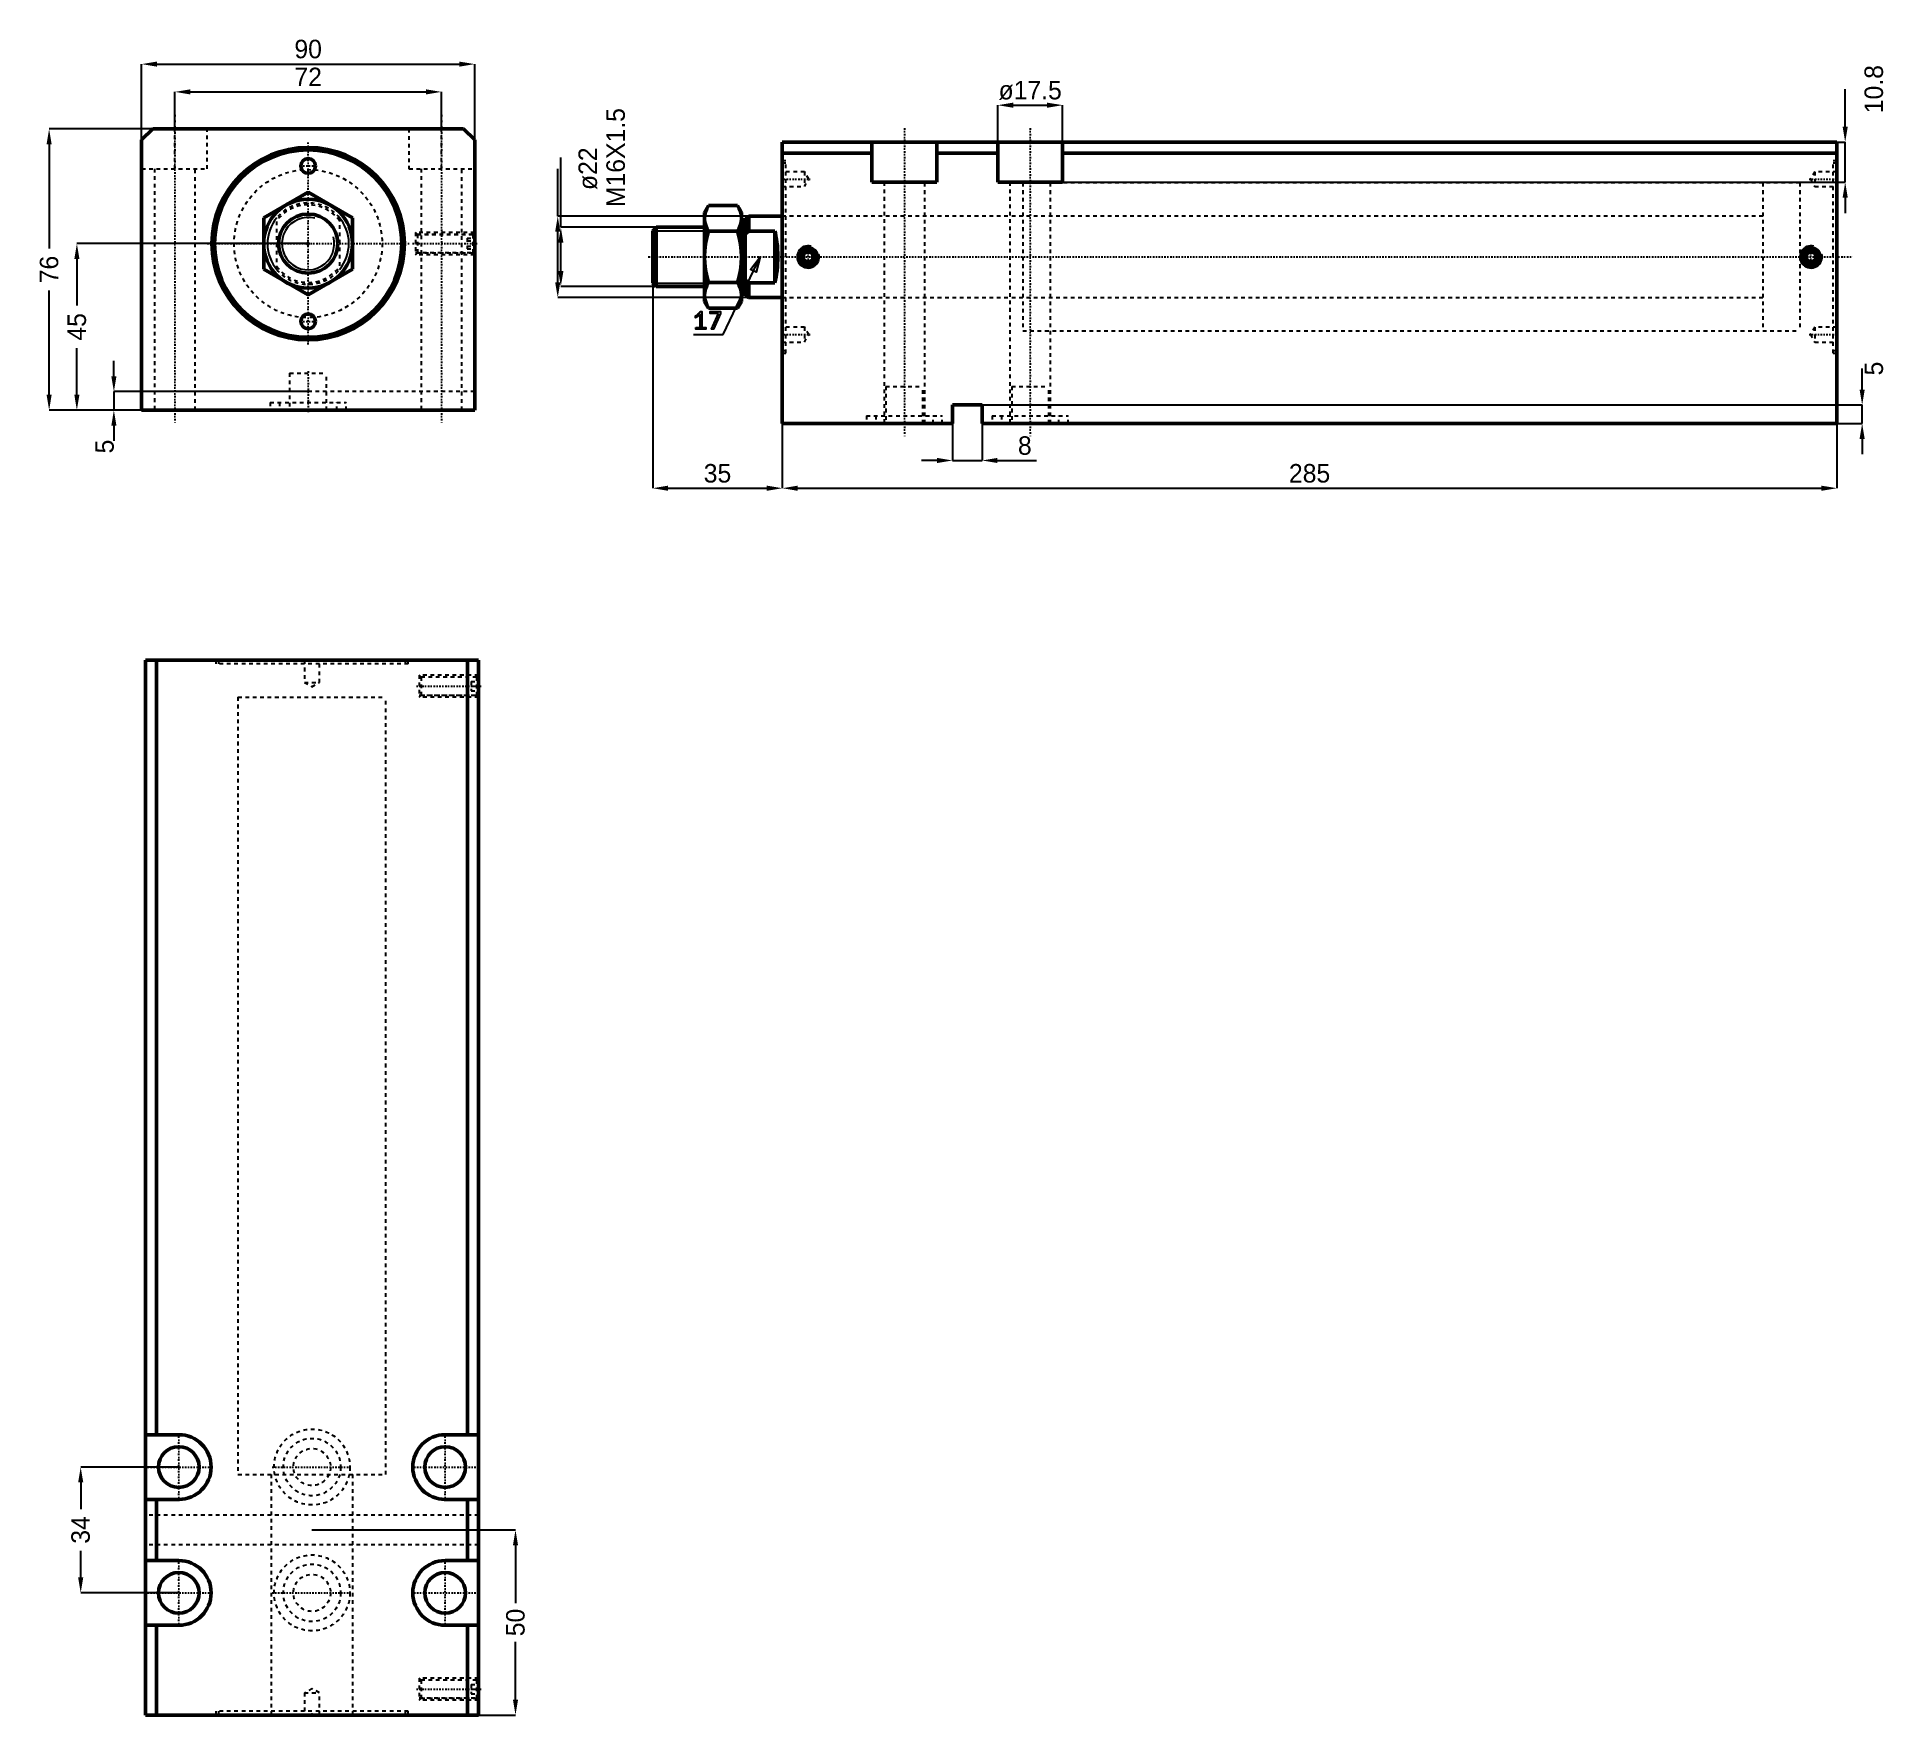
# Model space of a CAD drawing. Header units: millimetres. Extents: x -73 to 426, y -398 to 56.
import ezdxf

# ---------------------------------------------------------------- set-up
doc = ezdxf.new("R2010")
doc.units = ezdxf.units.MM
doc.linetypes.add('Center', pattern=[1.5, 0.45, -0.5, 0.05, -0.5])
doc.linetypes.add('Dashed', pattern=[2, 1, -1])
for name, color, linetype, lineweight in [('2d ConnectionPoints', 7, 'Continuous', 50), ('AM_0', 7, 'Continuous', 50), ('AM_5', 3, 'Continuous', 25), ('AM_7', 7, 'Center', 25), ('AM_9', 6, 'Dashed', 25)]:
    doc.layers.add(name, color=color, linetype=linetype, lineweight=lineweight)
doc.dimstyles.new('ISO-25', dxfattribs={"dimtxt": 2.5, "dimasz": 2.5, "dimexe": 1.25, "dimexo": 0.625, "dimtad": 1, "dimtxsty": 'Standard', "dimcen": 2.5, "dimadec": 0, "dimazin": 0, "dimtfac": 1, "dimtmove": 0, "dimatfit": 3, "dimfxl": 0, "dimarcsym": 0})

# ---------------------------------------------------------------- blocks, each defined once
blk = doc.blocks.new('1_JECX_MF_EXLA_40_200_0_rod__0_in_JECX_MF_160_EXLA_40_200_0__0')
at = {"layer": 'AM_0'}
for p, q in [((-12, 6.93), (0, 13.86)), ((0, 13.86), (12, 6.93)), ((-12, -6.93), (-12, 6.93)), ((12, 6.93), (12, -6.93)), ((0, -13.86), (-12, -6.93)), ((12, -6.93), (0, -13.86))]:
    blk.add_line(p, q, dxfattribs=at)
for radius in [12, 8]:
    blk.add_circle((0, 0), radius, dxfattribs=at)
at = {"layer": 'AM_5'}
blk.add_arc((0, 0), 7.08, 75, 15, dxfattribs=at)
at = {"layer": 'AM_9'}
for p, q in [((-8.5, -6.98), (-8.5, 6.98)), ((8.5, 6.98), (8.5, -6.98))]:
    blk.add_line(p, q, dxfattribs=at)
for points in [[(-8.5, 6.98), (-9.08, 6.21), (-9.58, 5.4), (-10.02, 4.54), (-10.38, 3.65), (-10.65, 2.74), (-10.85, 1.8), (-10.97, 0.84), (-11, -0.12), (-10.95, -1.07), (-10.81, -2.02), (-10.59, -2.96), (-10.3, -3.87), (-9.92, -4.75), (-9.47, -5.6), (-8.94, -6.4), (-8.5, -6.98)], [(8.5, -6.98), (9.08, -6.21), (9.58, -5.4), (10.02, -4.54), (10.38, -3.65), (10.65, -2.74), (10.85, -1.8), (10.97, -0.84), (11, 0.12), (10.95, 1.07), (10.81, 2.02), (10.59, 2.96), (10.3, 3.87), (9.92, 4.75), (9.47, 5.6), (8.94, 6.4), (8.5, 6.98)]]:
    blk.add_lwpolyline(points, dxfattribs=at)
for radius, start, end in [(11, 39.4006, 140.5994), (10.5, 35.9506, 144.0494), (10.5, 215.9506, 324.0494), (11, 219.4006, 320.5994)]:
    blk.add_arc((0, 0), radius, start, end, dxfattribs=at)
blk = doc.blocks.new('2_JECX_MF_EXLA_40_200_0_body__0_in_JECX_MF_160_EXLA_40_200_0__0')
at = {"layer": 'AM_0'}
for p, q in [((-42, 31), (-45, 28)), ((42, 31), (-42, 31)), ((45, 28), (42, 31)), ((-45, 28), (-45, -45)), ((45, -45), (45, 28)), ((-45, -45), (45, -45))]:
    blk.add_line(p, q, dxfattribs=at)
for centre, radius in [((0, 0), 26), ((0, 0), 25.3), ((0, 21), 2), ((0, -21), 2)]:
    blk.add_circle(centre, radius, dxfattribs=at)
at = {"layer": 'AM_5', "linetype": 'Dashed'}
for p, q in [((45, 3), (29, 3)), ((45, -3), (29, -3))]:
    blk.add_line(p, q, dxfattribs=at)
at = {"layer": 'AM_7'}
for p, q in [((-36, 34.8), (-36, -48.8)), ((36, 34.8), (36, -48.8)), ((0, -27.3), (0, 27.3)), ((-2.1, 21), (2.1, 21)), ((-27.3, 0), (27.3, 0)), ((28.2, 0), (45.8, 0)), ((-2.1, -21), (2.1, -21)), ((0, -34.5), (0, -45.5))]:
    blk.add_line(p, q, dxfattribs=at)
at = {"layer": 'AM_9'}
for p, q in [((-36, 20.2), (-36, 31)), ((-27.25, 20.2), (-27.25, 31)), ((27.25, 31), (27.25, 20.2)), ((36, 20.2), (36, 31)), ((-45, 20.2), (-27.25, 20.2)), ((-41.5, 20.2), (-41.5, -45)), ((-30.5, -45), (-30.5, 20.2)), ((27.25, 20.2), (45, 20.2)), ((30.5, 20.2), (30.5, -45)), ((41.5, -45), (41.5, 20.2)), ((29.54, 2.46), (29, 3)), ((29, 3), (29, -3)), ((44.5, 2.4), (29, 2.4)), ((44.46, 2.46), (29.54, 2.46)), ((29.54, 2.46), (29.54, -2.46)), ((43, 1.44), (45, 1.44)), ((43, 1.44), (43, -1.44)), ((43, 0.72), (45, 0.72)), ((45, 3), (44.46, 2.46)), ((44.46, 2.46), (44.46, -2.46)), ((45, 1.9), (44.5, 2.4)), ((44.5, 2.4), (44.5, -2.4)), ((29, -2.4), (44.5, -2.4)), ((29, -3), (29.54, -2.46)), ((29.54, -2.46), (44.46, -2.46)), ((43, -0.72), (45, -0.72)), ((43, -1.44), (45, -1.44)), ((44.46, -2.46), (45, -3)), ((44.5, -2.4), (45, -1.9)), ((-5, -35), (5, -35)), ((-5, -35), (-5, -45)), ((5, -45), (5, -35)), ((45, -40), (-45, -40)), ((-10.25, -42.9), (10.25, -42.9)), ((-10.25, -42.9), (-10.25, -45)), ((-7.75, -42.9), (-7.75, -45)), ((7.75, -45), (7.75, -42.9)), ((10.25, -45), (10.25, -42.9))]:
    blk.add_line(p, q, dxfattribs=at)
blk.add_circle((0, 0), 20, dxfattribs=at)
blk = doc.blocks.new('*D3')
at = {"layer": 'AM_5', "color": 0, "lineweight": -2}
for p, q in [((-45, 28), (-45, 48.5)), ((-40.83, 48.5), (40.83, 48.5)), ((45, 28), (45, 48.5))]:
    blk.add_line(p, q, dxfattribs=at)
at = {"layer": 'AM_5', "color": 0}
for points in [[(-40.83, 49.19), (-40.83, 47.81), (-45, 48.5)], [(40.83, 47.81), (40.83, 49.19), (45, 48.5)]]:
    blk.add_solid(points, dxfattribs=at)
at = {"layer": 'Defpoints', "color": 0}
for p in [(45, 48.5), (-45, 28), (45, 28)]:
    blk.add_point(p, dxfattribs=at)
at = {"layer": 'AM_5', "color": 0, "insert": (0, 52.55), "char_height": 5, "attachment_point": 5}
blk.add_mtext('90', dxfattribs=at)
blk = doc.blocks.new('*D4')
at = {"layer": 'AM_5', "color": 0, "lineweight": -2}
for p, q in [((-36, 31), (-36, 41)), ((-31.83, 41), (31.83, 41)), ((36, 31), (36, 41))]:
    blk.add_line(p, q, dxfattribs=at)
at = {"layer": 'AM_5', "color": 0}
for points in [[(-31.83, 41.69), (-31.83, 40.31), (-36, 41)], [(31.83, 40.31), (31.83, 41.69), (36, 41)]]:
    blk.add_solid(points, dxfattribs=at)
at = {"layer": 'Defpoints', "color": 0}
for p in [(36, 41), (-36, 31), (36, 31)]:
    blk.add_point(p, dxfattribs=at)
at = {"layer": 'AM_5', "color": 0, "insert": (0, 45.05), "char_height": 5, "attachment_point": 5}
blk.add_mtext('72', dxfattribs=at)
blk = doc.blocks.new('*D5')
at = {"layer": 'AM_5', "color": 0, "lineweight": -2}
for p, q in [((-42, 31), (-70, 31)), ((-70, 26.83), (-70, -1.31)), ((-70, -40.83), (-70, -12.69)), ((-45, -45), (-70, -45))]:
    blk.add_line(p, q, dxfattribs=at)
at = {"layer": 'AM_5', "color": 0}
for points in [[(-69.31, 26.83), (-70.69, 26.83), (-70, 31)], [(-70.69, -40.83), (-69.31, -40.83), (-70, -45)]]:
    blk.add_solid(points, dxfattribs=at)
at = {"layer": 'Defpoints', "color": 0}
for p in [(-42, 31), (-70, -45), (-45, -45)]:
    blk.add_point(p, dxfattribs=at)
at = {"layer": 'AM_5', "color": 0, "insert": (-70, -7), "char_height": 5, "attachment_point": 5, "rotation": 90}
blk.add_mtext('76', dxfattribs=at)
blk = doc.blocks.new('*D6')
at = {"layer": 'AM_5', "color": 0, "lineweight": -2}
for p, q in [((0, 0), (-62.5, 0)), ((-62.5, -4.17), (-62.5, -16.75)), ((-62.5, -40.83), (-62.5, -28.25)), ((-45, -45), (-62.5, -45))]:
    blk.add_line(p, q, dxfattribs=at)
at = {"layer": 'AM_5', "color": 0}
for points in [[(-61.81, -4.17), (-63.19, -4.17), (-62.5, 0)], [(-63.19, -40.83), (-61.81, -40.83), (-62.5, -45)]]:
    blk.add_solid(points, dxfattribs=at)
at = {"layer": 'Defpoints', "color": 0}
for p in [(0, 0), (-62.5, -45), (-45, -45)]:
    blk.add_point(p, dxfattribs=at)
at = {"layer": 'AM_5', "color": 0, "insert": (-62.5, -22.5), "char_height": 5, "attachment_point": 5, "rotation": 90}
blk.add_mtext('45', dxfattribs=at)
blk = doc.blocks.new('*D7')
at = {"layer": 'AM_5', "color": 0, "lineweight": -2}
for p, q in [((-52.5, -35.83), (-52.5, -31.67)), ((0, -40), (-52.5, -40)), ((-52.5, -40), (-52.5, -45)), ((-45, -45), (-52.5, -45)), ((-52.5, -49.17), (-52.5, -53.33))]:
    blk.add_line(p, q, dxfattribs=at)
at = {"layer": 'AM_5', "color": 0}
for points in [[(-53.19, -35.83), (-51.81, -35.83), (-52.5, -40)], [(-51.81, -49.17), (-53.19, -49.17), (-52.5, -45)]]:
    blk.add_solid(points, dxfattribs=at)
at = {"layer": 'Defpoints', "color": 0}
for p in [(0, -40), (-52.5, -45), (-45, -45)]:
    blk.add_point(p, dxfattribs=at)
at = {"layer": 'AM_5', "color": 0, "insert": (-55, -54.83), "char_height": 5, "attachment_point": 5, "rotation": 90}
blk.add_mtext('5', dxfattribs=at)
blk = doc.blocks.new('2_JECX_MF_EXLA_40_200_0_body__0_in_JECX_MF_160_EXLA_40_200_0__4')
at = {"layer": 'AM_0'}
for p, q in [((45, 285), (-45, 285)), ((-45, 285), (-45, 0)), ((-42, 285), (-42, 75.75)), ((42, 285), (42, 75.75)), ((45, 285), (45, 0)), ((-36, 75.75), (-45, 75.75)), ((45, 75.75), (36, 75.75)), ((-45, 58.25), (-36, 58.25)), ((-42, 58.25), (-42, 41.75)), ((36, 58.25), (45, 58.25)), ((42, 58.25), (42, 41.75)), ((-36, 41.75), (-45, 41.75)), ((45, 41.75), (36, 41.75)), ((-45, 24.25), (-36, 24.25)), ((-42, 24.25), (-42, 0)), ((36, 24.25), (45, 24.25)), ((42, 24.25), (42, 0)), ((45, 0), (-45, 0))]:
    blk.add_line(p, q, dxfattribs=at)
for centre in [(-36, 67), (36, 67), (-36, 33), (36, 33)]:
    blk.add_circle(centre, 5.5, dxfattribs=at)
for centre, start, end in [((-36, 67), 270, 90), ((36, 67), 90, 270), ((-36, 33), 270, 90), ((36, 33), 90, 270)]:
    blk.add_arc(centre, 8.75, start, end, dxfattribs=at)
at = {"layer": 'AM_5', "linetype": 'Dashed'}
for p, q in [((45, 281), (29, 281)), ((45, 275), (29, 275)), ((45, 10), (29, 10)), ((45, 4), (29, 4))]:
    blk.add_line(p, q, dxfattribs=at)
at = {"layer": 'AM_7'}
for p, q in [((28.2, 278), (45.8, 278)), ((-36, 57.8125), (-36, 76.1875)), ((36, 57.8125), (36, 76.1875)), ((-45.1875, 67), (-26.8125, 67)), ((-10.7625, 67), (10.7625, 67)), ((26.8125, 67), (45.1875, 67)), ((-36, 23.8125), (-36, 42.1875)), ((36, 23.8125), (36, 42.1875)), ((-45.1875, 33), (-26.8125, 33)), ((-10.7625, 33), (10.7625, 33)), ((26.8125, 33), (45.1875, 33)), ((28.2, 7), (45.8, 7))]:
    blk.add_line(p, q, dxfattribs=at)
at = {"layer": 'AM_9'}
for p, q in [((-26, 285), (-26, 284)), ((-25.3, 285), (-25.3, 284)), ((-2, 285), (-2, 279)), ((2, 279), (2, 285)), ((25.3, 284), (25.3, 285)), ((26, 284), (26, 285)), ((26, 284), (-26, 284)), ((29, 281), (29, 275)), ((29.5415, 280.4585), (29, 281)), ((44.5, 280.4), (29, 280.4)), ((44.4585, 280.4585), (29.5415, 280.4585)), ((29.5415, 280.4585), (29.5415, 275.5415)), ((45, 281), (44.4585, 280.4585)), ((44.4585, 280.4585), (44.4585, 275.5415)), ((44.5, 280.4), (44.5, 275.6)), ((45, 279.9), (44.5, 280.4)), ((-20, 275), (20, 275)), ((-20, 275), (-20, 65)), ((-2, 279), (2, 279)), ((-2, 279), (0, 277.8453)), ((0, 277.8453), (2, 279)), ((20, 65), (20, 275)), ((29, 275.6), (44.5, 275.6)), ((29, 275), (29.5415, 275.5415)), ((29.5415, 275.5415), (44.4585, 275.5415)), ((43, 279.25), (45, 279.25)), ((43, 279.25), (43, 276.75)), ((43, 278), (45, 278)), ((43, 276.75), (45, 276.75)), ((44.4585, 275.5415), (45, 275)), ((44.5, 275.6), (45, 276.1)), ((-20, 65), (20, 65)), ((-11, 65), (-11, 0)), ((11, 0), (11, 65)), ((45, 54), (-45, 54)), ((45, 46), (-45, 46)), ((29, 10), (29, 4)), ((29.5415, 9.4585), (29, 10)), ((45, 10), (44.4585, 9.4585)), ((0, 7.1547), (-2, 6)), ((-2, 6), (-2, 0)), ((-2, 6), (2, 6)), ((2, 6), (0, 7.1547)), ((2, 0), (2, 6)), ((44.5, 9.4), (29, 9.4)), ((44.4585, 9.4585), (29.5415, 9.4585)), ((29.5415, 9.4585), (29.5415, 4.5415)), ((43, 8.25), (45, 8.25)), ((43, 8.25), (43, 5.75)), ((43, 7), (45, 7)), ((43, 5.75), (45, 5.75)), ((44.4585, 9.4585), (44.4585, 4.5415)), ((45, 8.9), (44.5, 9.4)), ((44.5, 9.4), (44.5, 4.6)), ((44.5, 4.6), (45, 5.1)), ((26, 1), (-26, 1)), ((-26, 1), (-26, 0)), ((-25.3, 1), (-25.3, 0)), ((25.3, 0), (25.3, 1)), ((26, 0), (26, 1)), ((29, 4.6), (44.5, 4.6)), ((29, 4), (29.5415, 4.5415)), ((29.5415, 4.5415), (44.4585, 4.5415)), ((44.4585, 4.5415), (45, 4))]:
    blk.add_line(p, q, dxfattribs=at)
for centre, radius in [((0, 67), 10.25), ((0, 67), 7.75), ((0, 67), 5), ((0, 33), 10.25), ((0, 33), 7.75), ((0, 33), 5)]:
    blk.add_circle(centre, radius, dxfattribs=at)
blk = doc.blocks.new('*D12')
at = {"layer": 'AM_5', "color": 0, "lineweight": -2}
for p, q in [((1.03, -347.57), (56.03, -347.57)), ((56.03, -351.74), (56.03, -367.32)), ((56.03, -393.41), (56.03, -377.82)), ((46.03, -397.57), (56.03, -397.57))]:
    blk.add_line(p, q, dxfattribs=at)
at = {"layer": 'AM_5', "color": 0}
for points in [[(55.34, -351.74), (56.73, -351.74), (56.03, -347.57)], [(55.34, -393.41), (56.73, -393.41), (56.03, -397.57)]]:
    blk.add_solid(points, dxfattribs=at)
at = {"layer": 'Defpoints', "color": 0}
for p in [(1.03, -347.57), (56.03, -347.57), (46.03, -397.57)]:
    blk.add_point(p, dxfattribs=at)
at = {"layer": 'AM_5', "color": 0, "insert": (56.03, -372.57), "char_height": 5, "attachment_point": 5, "rotation": 90}
blk.add_mtext('50', dxfattribs=at)
blk = doc.blocks.new('*D13')
at = {"layer": 'AM_5', "color": 0, "lineweight": -2}
for p, q in [((-34.97, -330.57), (-61.47, -330.57)), ((-61.47, -334.74), (-61.47, -341.91)), ((-61.47, -360.41), (-61.47, -353.24)), ((-34.97, -364.57), (-61.47, -364.57))]:
    blk.add_line(p, q, dxfattribs=at)
at = {"layer": 'AM_5', "color": 0}
for points in [[(-62.16, -334.74), (-60.77, -334.74), (-61.47, -330.57)], [(-62.16, -360.41), (-60.77, -360.41), (-61.47, -364.57)]]:
    blk.add_solid(points, dxfattribs=at)
at = {"layer": 'Defpoints', "color": 0}
for p in [(-61.47, -330.57), (-34.97, -330.57), (-34.97, -364.57)]:
    blk.add_point(p, dxfattribs=at)
at = {"layer": 'AM_5', "color": 0, "insert": (-61.47, -347.57), "char_height": 5, "attachment_point": 5, "rotation": 90}
blk.add_mtext('34', dxfattribs=at)
blk = doc.blocks.new('1_JECX_MF_EXLA_40_200_0_rod__0_in_JECX_MF_160_EXLA_40_200_0__2')
at = {"layer": 'AM_0'}
for p, q in [((-19.93, 13.86), (-21, 12)), ((-21, 12), (-21, -12)), ((-19.93, 13.86), (-12.07, 13.86)), ((-11, 12), (-12.07, 13.86)), ((-11, 12), (-11, -12)), ((-9, 11), (-10, 10.5)), ((-10, 10.5), (-10, -10.5)), ((0, 11), (-9, 11)), ((-9, 11), (-9, 6.98)), ((-34.08, 8), (-35, 7.08)), ((-35, 7.08), (-35, -7.08)), ((-34.08, 8), (-34.08, -8)), ((-21, 8), (-34.08, 8)), ((-19.93, 6.93), (-12.07, 6.93)), ((-10.92, 8), (-11, 8)), ((-10, 7.08), (-10.92, 8)), ((-10.92, 8), (-10.92, -8)), ((-9, 6.98), (-10, 6.16)), ((-2, 6.98), (-9, 6.98)), ((-2, 6.98), (-2, -6.98)), ((-35, -7.08), (-34.08, -8)), ((-34.08, -8), (-21, -8)), ((-19.93, -6.93), (-12.07, -6.93)), ((-11, -8), (-10.92, -8)), ((-10.92, -8), (-10, -7.08)), ((-10, -6.16), (-9, -6.98)), ((-9, -6.98), (-2, -6.98)), ((-9, -6.98), (-9, -11)), ((-21, -12), (-19.93, -13.86)), ((-19.93, -13.86), (-12.07, -13.86)), ((-12.07, -13.86), (-11, -12)), ((-10, -10.5), (-9, -11)), ((-9, -11), (0, -11))]:
    blk.add_line(p, q, dxfattribs=at)
for points in [[(-19.93, 13.86), (-20.37, 13.01), (-20.71, 12.16), (-20.92, 11.28), (-21, 10.39)], [(-21, 10.39), (-20.99, 10.15), (-20.89, 9.34), (-20.68, 8.53), (-20.35, 7.73), (-19.93, 6.93)], [(-11, 10.39), (-11.01, 10.64), (-11.11, 11.45), (-11.32, 12.25), (-11.65, 13.06), (-12.07, 13.86)], [(-12.07, 6.93), (-11.63, 7.77), (-11.29, 8.63), (-11.08, 9.51), (-11, 10.39)], [(-19.93, 6.93), (-20.37, 5.25), (-20.7, 3.54), (-20.92, 1.79), (-21, 0.02), (-21, 0)], [(-11, 0), (-11.07, 1.74), (-11.28, 3.46), (-11.62, 5.21), (-12.07, 6.93)], [(-2, -6.98), (-1.81, -6.21), (-1.65, -5.4), (-1.51, -4.54), (-1.39, -3.65), (-1.3, -2.74), (-1.24, -1.8), (-1.2, -0.84), (-1.19, 0.12), (-1.2, 1.07), (-1.25, 2.02), (-1.32, 2.96), (-1.42, 3.87), (-1.54, 4.75), (-1.69, 5.6), (-1.86, 6.4), (-2, 6.98)], [(-21, 0), (-20.93, -1.74), (-20.72, -3.46), (-20.38, -5.21), (-19.93, -6.93)], [(-12.07, -6.93), (-11.63, -5.25), (-11.3, -3.54), (-11.08, -1.79), (-11, -0.02), (-11, 0)], [(-19.93, -6.93), (-20.37, -7.77), (-20.71, -8.63), (-20.92, -9.51), (-21, -10.39)], [(-11, -10.39), (-11.01, -10.15), (-11.11, -9.34), (-11.32, -8.53), (-11.65, -7.73), (-12.07, -6.93)], [(-21, -10.39), (-20.99, -10.64), (-20.89, -11.45), (-20.68, -12.25), (-20.35, -13.06), (-19.93, -13.86)], [(-12.07, -13.86), (-11.63, -13.01), (-11.29, -12.16), (-11.08, -11.28), (-11, -10.39)]]:
    blk.add_lwpolyline(points, dxfattribs=at)
at = {"layer": 'AM_5'}
for p, q in [((-35, 7.08), (-10, 7.08)), ((-35, -7.08), (-10, -7.08))]:
    blk.add_line(p, q, dxfattribs=at)
at = {"layer": 'AM_7'}
blk.add_line((-36.25, 0), (289.25, 0), dxfattribs=at)
at = {"layer": 'AM_9'}
for p, q in [((275, 20), (265, 20)), ((265, 20), (265, -20)), ((275, 20), (275, -20)), ((265, 11), (0, 11)), ((0, -11), (265, -11)), ((265, -20), (275, -20))]:
    blk.add_line(p, q, dxfattribs=at)
blk = doc.blocks.new('2_JECX_MF_EXLA_40_200_0_body__0_in_JECX_MF_160_EXLA_40_200_0__2')
at = {"layer": 'AM_0'}
for p, q in [((0, -45), (0, 31)), ((285, 31), (0, 31)), ((24.25, 31), (24.25, 20.2)), ((41.75, 20.2), (41.75, 31)), ((58.25, 31), (58.25, 20.2)), ((75.75, 20.2), (75.75, 31)), ((285, -45), (285, 31)), ((24.25, 28), (0, 28)), ((58.25, 28), (41.75, 28)), ((285, 28), (75.75, 28)), ((24.25, 20.2), (41.75, 20.2)), ((58.25, 20.2), (75.75, 20.2)), ((7, 1.44), (5.75, 0.72)), ((5.75, 0.72), (5.75, -0.72)), ((8.25, 0.72), (7, 1.44)), ((8.25, -0.72), (8.25, 0.72)), ((278, 1.44), (276.75, 0.72)), ((276.75, 0.72), (276.75, -0.72)), ((279.25, 0.72), (278, 1.44)), ((279.25, -0.72), (279.25, 0.72)), ((5.75, -0.72), (7, -1.44)), ((7, -1.44), (8.25, -0.72)), ((276.75, -0.72), (278, -1.44)), ((278, -1.44), (279.25, -0.72)), ((54, -40), (46, -40)), ((46, -40), (46, -45)), ((54, -45), (54, -40)), ((46, -45), (0, -45)), ((285, -45), (54, -45))]:
    blk.add_line(p, q, dxfattribs=at)
for centre, radius in [((7, 0), 2.46), ((7, 0), 2.4), ((7, 0), 1.9), ((278, 0), 2.46), ((278, 0), 2.4), ((278, 0), 1.9)]:
    blk.add_circle(centre, radius, dxfattribs=at)
at = {"layer": 'AM_5'}
for centre in [(7, 0), (278, 0)]:
    blk.add_arc(centre, 3, 75, 15, dxfattribs=at)
at = {"layer": 'AM_7'}
for p, q in [((33, 34.8), (33, -48.8)), ((67, 34.8), (67, -48.8)), ((-0.36, 21), (7.51, 21)), ((277.49, 21), (285.36, 21)), ((7, -3.15), (7, 3.15)), ((278, -3.15), (278, 3.15)), ((-0.36, -21), (7.51, -21)), ((277.49, -21), (285.36, -21))]:
    blk.add_line(p, q, dxfattribs=at)
at = {"layer": 'AM_9'}
for p, q in [((1, 26), (0, 26)), ((1, 25.3), (0, 25.3)), ((1, -26), (1, 26)), ((284, -26), (284, 26)), ((285, 26), (284, 26)), ((285, 25.3), (284, 25.3)), ((6, 23), (0, 23)), ((7.15, 21), (6, 23)), ((6, 23), (6, 19)), ((6, 19), (7.15, 21)), ((27.5, 20.2), (27.5, -45)), ((38.5, -45), (38.5, 20.2)), ((61.5, 20.2), (61.5, -45)), ((275, 20), (65, 20)), ((65, 20), (65, -20)), ((72.5, -45), (72.5, 20.2)), ((275, 20), (275, -20)), ((279, 23), (277.85, 21)), ((277.85, 21), (279, 19)), ((285, 23), (279, 23)), ((279, 23), (279, 19)), ((0, 19), (6, 19)), ((279, 19), (285, 19)), ((65, 11), (0, 11)), ((0, -11), (65, -11)), ((6, -19), (0, -19)), ((7.15, -21), (6, -19)), ((6, -19), (6, -23)), ((279, -19), (277.85, -21)), ((285, -19), (279, -19)), ((279, -19), (279, -23)), ((0, -23), (6, -23)), ((6, -23), (7.15, -21)), ((65, -20), (275, -20)), ((277.85, -21), (279, -23)), ((279, -23), (285, -23)), ((0, -25.3), (1, -25.3)), ((0, -26), (1, -26)), ((284, -25.3), (285, -25.3)), ((284, -26), (285, -26)), ((28, -35), (38, -35)), ((28, -35), (28, -45)), ((38, -45), (38, -35)), ((62, -35), (72, -35)), ((62, -35), (62, -45)), ((72, -45), (72, -35)), ((22.75, -42.9), (43.25, -42.9)), ((22.75, -42.9), (22.75, -45)), ((25.25, -42.9), (25.25, -45)), ((40.75, -45), (40.75, -42.9)), ((43.25, -45), (43.25, -42.9)), ((56.75, -42.9), (77.25, -42.9)), ((56.75, -42.9), (56.75, -45)), ((59.25, -42.9), (59.25, -45)), ((74.75, -45), (74.75, -42.9)), ((77.25, -45), (77.25, -42.9))]:
    blk.add_line(p, q, dxfattribs=at)
blk = doc.blocks.new('*D25')
at = {"layer": 'AM_5', "color": 0, "lineweight": -2}
for p, q in [((186.37, 27.41), (186.37, 37.41)), ((190.53, 37.41), (199.7, 37.41)), ((203.87, 27.41), (203.87, 37.41))]:
    blk.add_line(p, q, dxfattribs=at)
at = {"layer": 'AM_5', "color": 0}
for points in [[(190.53, 38.1), (190.53, 36.71), (186.37, 37.41)], [(199.7, 38.1), (199.7, 36.71), (203.87, 37.41)]]:
    blk.add_solid(points, dxfattribs=at)
at = {"layer": 'Defpoints', "color": 0}
for p in [(203.87, 37.41), (186.37, 27.41), (203.87, 27.41)]:
    blk.add_point(p, dxfattribs=at)
at = {"layer": 'AM_5', "color": 0, "insert": (195.12, 41.41), "char_height": 5, "attachment_point": 5}
blk.add_mtext('ø17.5', dxfattribs=at)
blk = doc.blocks.new('*D26')
at = {"layer": 'AM_5', "color": 0, "lineweight": -2}
for p, q in [((415.37, 31.57), (415.37, 41.74)), ((203.87, 27.41), (415.37, 27.41)), ((415.37, 16.61), (415.37, 27.41)), ((203.87, 16.61), (415.37, 16.61)), ((415.37, 12.44), (415.37, 8.27))]:
    blk.add_line(p, q, dxfattribs=at)
at = {"layer": 'AM_5', "color": 0}
for points in [[(414.67, 31.57), (416.06, 31.57), (415.37, 27.41)], [(414.67, 12.44), (416.06, 12.44), (415.37, 16.61)]]:
    blk.add_solid(points, dxfattribs=at)
at = {"layer": 'Defpoints', "color": 0}
for p in [(203.87, 27.41), (415.37, 27.41), (203.87, 16.61)]:
    blk.add_point(p, dxfattribs=at)
at = {"layer": 'AM_5', "color": 0, "insert": (423.12, 41.74), "char_height": 5, "attachment_point": 5, "rotation": 90}
blk.add_mtext('10.8', dxfattribs=at)
blk = doc.blocks.new('*D27')
at = {"layer": 'AM_5', "color": 0, "lineweight": -2}
for p, q in [((128.12, -48.59), (128.12, -66.09)), ((413.12, -48.59), (413.12, -66.09)), ((132.28, -66.09), (408.95, -66.09))]:
    blk.add_line(p, q, dxfattribs=at)
at = {"layer": 'AM_5', "color": 0}
for points in [[(132.28, -65.4), (132.28, -66.79), (128.12, -66.09)], [(408.95, -65.4), (408.95, -66.79), (413.12, -66.09)]]:
    blk.add_solid(points, dxfattribs=at)
at = {"layer": 'Defpoints', "color": 0}
for p in [(128.12, -48.59), (413.12, -48.59), (413.12, -66.09)]:
    blk.add_point(p, dxfattribs=at)
at = {"layer": 'AM_5', "color": 0, "insert": (270.62, -62.09), "char_height": 5, "attachment_point": 5}
blk.add_mtext('285', dxfattribs=at)
blk = doc.blocks.new('*D28')
at = {"layer": 'AM_5', "color": 0, "lineweight": -2}
for p, q in [((93.12, -3.59), (93.12, -66.09)), ((128.12, -48.59), (128.12, -66.09)), ((97.28, -66.09), (123.95, -66.09))]:
    blk.add_line(p, q, dxfattribs=at)
at = {"layer": 'AM_5', "color": 0}
for points in [[(97.28, -65.4), (97.28, -66.79), (93.12, -66.09)], [(123.95, -65.4), (123.95, -66.79), (128.12, -66.09)]]:
    blk.add_solid(points, dxfattribs=at)
at = {"layer": 'Defpoints', "color": 0}
for p in [(93.12, -3.59), (128.12, -48.59), (128.12, -66.09)]:
    blk.add_point(p, dxfattribs=at)
at = {"layer": 'AM_5', "color": 0, "insert": (110.62, -62.09), "char_height": 5, "attachment_point": 5}
blk.add_mtext('35', dxfattribs=at)
blk = doc.blocks.new('*D29')
at = {"layer": 'AM_5', "color": 0, "lineweight": -2}
for p, q in [((67.45, 7.41), (67.45, 20.24)), ((119.12, 7.41), (67.45, 7.41)), ((67.45, -10.43), (67.45, 3.24)), ((119.12, -14.59), (67.45, -14.59))]:
    blk.add_line(p, q, dxfattribs=at)
at = {"layer": 'AM_5', "color": 0}
for points in [[(66.75, 3.24), (68.14, 3.24), (67.45, 7.41)], [(66.75, -10.43), (68.14, -10.43), (67.45, -14.59)]]:
    blk.add_solid(points, dxfattribs=at)
at = {"layer": 'Defpoints', "color": 0}
for p in [(67.45, 7.41), (119.12, 7.41), (119.12, -14.59)]:
    blk.add_point(p, dxfattribs=at)
at = {"layer": 'AM_5', "color": 0, "insert": (75.62, 20.24), "char_height": 5, "attachment_point": 5, "rotation": 90}
blk.add_mtext('ø22', dxfattribs=at)
blk = doc.blocks.new('*D30')
at = {"layer": 'AM_5', "color": 0, "lineweight": -2}
for p, q in [((68.28, 4.41), (68.28, 23.24)), ((94.04, 4.41), (68.28, 4.41)), ((68.28, -7.43), (68.28, 0.24)), ((94.12, -11.59), (68.28, -11.59))]:
    blk.add_line(p, q, dxfattribs=at)
at = {"layer": 'AM_5', "color": 0}
for points in [[(67.59, 0.24), (68.98, 0.24), (68.28, 4.41)], [(67.59, -7.43), (68.98, -7.43), (68.28, -11.59)]]:
    blk.add_solid(points, dxfattribs=at)
at = {"layer": 'Defpoints', "color": 0}
for p in [(68.28, 4.41), (94.04, 4.41), (94.12, -11.59)]:
    blk.add_point(p, dxfattribs=at)
at = {"layer": 'AM_5', "color": 0, "insert": (83.12, 23.24), "char_height": 5, "attachment_point": 5, "rotation": 90}
blk.add_mtext('M16X1.5', dxfattribs=at)
blk = doc.blocks.new('*D31')
at = {"layer": 'AM_5', "color": 0, "lineweight": -2}
for p, q in [((174.12, -43.59), (174.12, -58.59)), ((182.12, -48.59), (182.12, -58.59)), ((169.95, -58.59), (165.78, -58.59)), ((174.12, -58.59), (182.12, -58.59)), ((186.28, -58.59), (196.84, -58.59))]:
    blk.add_line(p, q, dxfattribs=at)
at = {"layer": 'AM_5', "color": 0}
for points in [[(169.95, -57.9), (169.95, -59.29), (174.12, -58.59)], [(186.28, -57.9), (186.28, -59.29), (182.12, -58.59)]]:
    blk.add_solid(points, dxfattribs=at)
at = {"layer": 'Defpoints', "color": 0}
for p in [(174.12, -43.59), (182.12, -48.59), (182.12, -58.59)]:
    blk.add_point(p, dxfattribs=at)
at = {"layer": 'AM_5', "color": 0, "insert": (193.67, -54.59), "char_height": 5, "attachment_point": 5}
blk.add_mtext('8', dxfattribs=at)
blk = doc.blocks.new('*D32')
at = {"layer": 'AM_5', "color": 0, "lineweight": -2}
for p, q in [((419.95, -39.43), (419.95, -33.76)), ((174.12, -43.59), (419.95, -43.59)), ((419.95, -48.59), (419.95, -43.59)), ((182.12, -48.59), (419.95, -48.59)), ((419.95, -52.76), (419.95, -56.93))]:
    blk.add_line(p, q, dxfattribs=at)
at = {"layer": 'AM_5', "color": 0}
for points in [[(419.25, -39.43), (420.64, -39.43), (419.95, -43.59)], [(419.25, -52.76), (420.64, -52.76), (419.95, -48.59)]]:
    blk.add_solid(points, dxfattribs=at)
at = {"layer": 'Defpoints', "color": 0}
for p in [(174.12, -43.59), (182.12, -48.59), (419.95, -48.59)]:
    blk.add_point(p, dxfattribs=at)
at = {"layer": 'AM_5', "color": 0, "insert": (423.12, -33.76), "char_height": 5, "attachment_point": 5, "rotation": 90}
blk.add_mtext('5', dxfattribs=at)

msp = doc.modelspace()

# ---------------------------------------------------------------- linework, layer by layer
at = {"layer": '2d ConnectionPoints'}
for p in [(0, 0), (128.116, -3.594), (1.034, -397.572)]:
    msp.add_point(p, dxfattribs=at)
at = {"layer": 'AM_5'}
for p, q in [((112.116, -24.594), (122.116, -3.594)), ((104.116, -24.594), (112.116, -24.594))]:
    msp.add_line(p, q, dxfattribs=at)
for points in [[(122.116, -3.594), (121.077, -7.714), (119.572, -6.997), (122.116, -3.594)], [(104.724, -22.678), (105.92, -22.678), (105.92, -19.161), (105.92, -19.161), (105.855, -19.226), (105.747, -19.327), (105.747, -19.327), (105.623, -19.433), (105.533, -19.506), (105.533, -19.506), (105.439, -19.578), (105.297, -19.681), (105.297, -19.681), (105.154, -19.777), (105.058, -19.837), (105.058, -19.837), (104.965, -19.892), (104.835, -19.957), (104.835, -19.957), (104.717, -20.005), (104.646, -20.026), (104.646, -19.532), (104.646, -19.532), (104.735, -19.49), (104.874, -19.409), (104.874, -19.409), (105.022, -19.309), (105.125, -19.231), (105.125, -19.231), (105.229, -19.147), (105.379, -19.018), (105.379, -19.018), (105.524, -18.883), (105.617, -18.791), (105.617, -18.791), (105.706, -18.699), (105.825, -18.571), (105.825, -18.571), (105.926, -18.454), (105.985, -18.381), (106.401, -18.381), (106.401, -22.678), (107.486, -22.678), (107.486, -23.094), (104.724, -23.094), (104.724, -22.678)], [(110.917, -18.836), (108.61, -18.836), (108.61, -18.381), (111.457, -18.381), (111.457, -18.836), (109.52, -23.094), (108.987, -23.094), (110.917, -18.836)]]:
    msp.add_lwpolyline(points, dxfattribs=at)

# ---------------------------------------------------------------- block references
for name, p in [('2_JECX_MF_EXLA_40_200_0_body__0_in_JECX_MF_160_EXLA_40_200_0__0', (0, 0)), ('2_JECX_MF_EXLA_40_200_0_body__0_in_JECX_MF_160_EXLA_40_200_0__2', (128.116, -3.594)), ('1_JECX_MF_EXLA_40_200_0_rod__0_in_JECX_MF_160_EXLA_40_200_0__2', (128.116, -3.594)), ('1_JECX_MF_EXLA_40_200_0_rod__0_in_JECX_MF_160_EXLA_40_200_0__0', (0, 0)), ('2_JECX_MF_EXLA_40_200_0_body__0_in_JECX_MF_160_EXLA_40_200_0__4', (1.034, -397.572))]:
    msp.add_blockref(name, p)

# ---------------------------------------------------------------- dimensions: what is measured, and where the dimension line sits
for base, p1, p2, text, picture, middle in [((45, 48.5), (-45, 28), (45, 28), '90', '*D3', (0, 48.5)), ((36, 41), (-36, 31), (36, 31), '72', '*D4', (0, 41)), ((203.866, 37.406), (186.366, 27.406), (203.866, 27.406), 'ø17.5', '*D25', (195.116, 37.406)), ((128.116, -66.094), (93.116, -3.594), (128.116, -48.594), '35', '*D28', (110.616, -66.094)), ((182.116, -58.594), (174.116, -43.594), (182.116, -48.594), '8', '*D31', (193.671, -58.594)), ((413.116, -66.094), (128.116, -48.594), (413.116, -48.594), '285', '*D27', (270.616, -66.094))]:
    dim = msp.add_linear_dim(base=base, p1=p1, p2=p2, text=text, dimstyle='ISO-25', override={"dimtxt": 5, "dimasz": 4.166667, "dimexe": 0, "dimexo": 0, "dimgap": 1.5}, dxfattribs=at)
    dim.commit()
    dim.dimension.update_dxf_attribs({"geometry": picture, "text_midpoint": middle, "dimtype": 160})
for base, p1, p2, text, picture, middle in [((415.366, 27.406), (203.866, 16.606), (203.866, 27.406), '10.8', '*D26', (423.116, 41.74)), ((68.283, 4.406), (94.116, -11.594), (94.036, 4.406), 'M16X1.5', '*D30', (83.116, 23.24)), ((-70, -45), (-42, 31), (-45, -45), '76', '*D5', (-70, -7)), ((67.449, 7.406), (119.116, -14.594), (119.116, 7.406), 'ø22', '*D29', (75.616, 20.24)), ((-62.5, -45), (0, 0), (-45, -45), '45', '*D6', (-62.5, -22.5)), ((-52.5, -45), (0, -40), (-45, -45), '5', '*D7', (-55, -54.833)), ((419.949, -48.594), (174.116, -43.594), (182.116, -48.594), '5', '*D32', (423.116, -33.76)), ((-61.466, -330.572), (-34.966, -364.572), (-34.966, -330.572), '34', '*D13', (-61.466, -347.572)), ((56.034, -347.572), (46.034, -397.572), (1.034, -347.572), '50', '*D12', (56.034, -372.572))]:
    dim = msp.add_linear_dim(base=base, p1=p1, p2=p2, angle=90, text=text, dimstyle='ISO-25', override={"dimtxt": 5, "dimasz": 4.166667, "dimexe": 0, "dimexo": 0, "dimgap": 1.5}, dxfattribs=at)
    dim.commit()
    dim.dimension.update_dxf_attribs({"geometry": picture, "text_midpoint": middle, "dimtype": 160, "text_rotation": 90})

doc.saveas('drawing.dxf')
